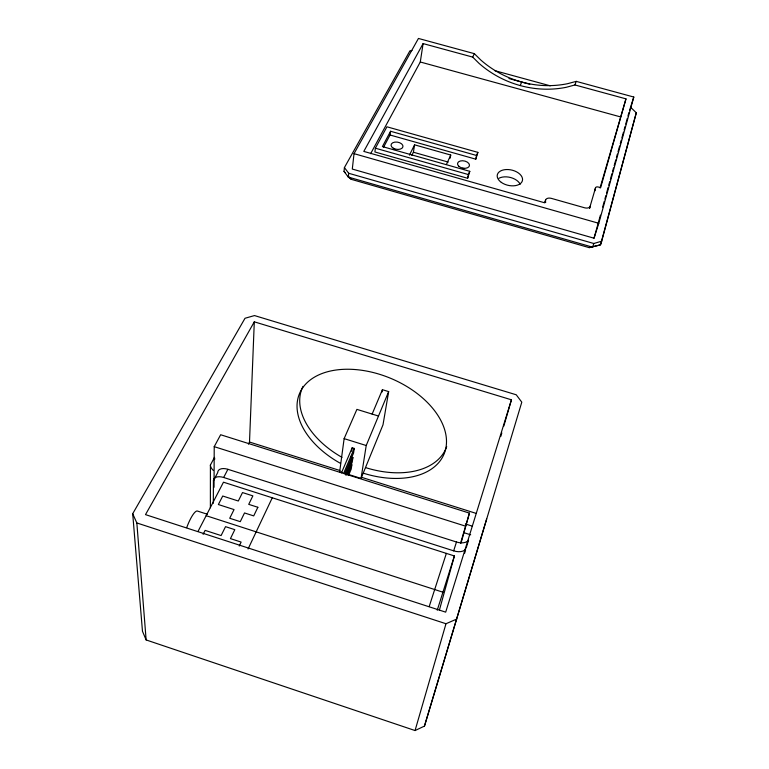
<?xml version="1.0" encoding="UTF-8"?>
<svg xmlns="http://www.w3.org/2000/svg" width="769" height="769" viewBox="0 0 769 769"><rect width="100%" height="100%" fill="white"/><g stroke="black" fill="none" stroke-linecap="round" stroke-linejoin="round"><path stroke-width="1.15" d="M210.379 507.742L210.408 465.034L214.493 457.392A10.314 5.854 26.3 0 0 214.811 459.122M213.33 503.291L213.417 480.75L217.694 472.618A10.843 6.075 26 0 1 227.903 469.311L456.478 542.01A11.218 6.517 18.8 0 0 468.34 540.309M214.032 487.306L214.224 446.664L220.645 434.745L469.446 513.115L461.102 542.856M248.416 444.155L249.502 442.04L254.299 321.827L511.433 399.803L503.81 426.084M631.282 107.939L636.299 112.783L601.694 241.178L600.502 244.84L589.169 247.628L351.327 179.35L348.28 177.072L344.022 171.362L344.416 167.565L409.896 50.879L411.982 50.475M344.416 167.565L348.703 173.275L348.28 177.072L592.62 247.176L593.793 243.504L601.694 241.178M354.028 153.656L352.298 169.065L594.024 238.207L598.791 223.298L633.791 97.038L576.212 81.37L567.637 83.686A95.048 87.157 25.2 0 1 480.788 60.02L474.348 53.657L418.442 38.45L354.028 153.656L598.791 223.298M375.387 148.196L374.907 151.964L467.639 178.283L469.782 171.324L382.404 146.581L390.565 131.268L476.559 155.473L477.885 152.368L386.932 126.798L375.387 148.196L468.398 174.563L469.782 171.324M378.492 416.039L356.903 409.377L344.127 438.628L339.687 471.685L341.936 472.397M383.529 147.273L390.046 135.008L390.565 131.268M351.673 451.24L352.173 447.779L354.23 448.423L353.567 453.028L344.8 473.704M350.847 456.959L352.894 457.593L352.24 462.121L346.742 475.146M370.639 153.704L420.287 61.991L423.104 43.593L472.695 57.098L479.164 63.481A95.462 87.32 25.1 0 0 566.349 87.272L574.962 84.955L625.976 98.855L600.618 187.684L598.292 187.021A2.422 1.451 15.5 0 0 595.552 187.761L594.514 191.135A2.413 1.451 15.5 0 1 594.85 190.645M348.674 474.521L361.046 478.414L366.217 445.52L388.662 391.604L382.433 389.7L372.138 414.068M411.867 155.328L413.405 152.224L414.578 144.832L450.73 155.03L450.144 158.183M382.049 391.988L382.433 389.7M388.662 391.604L383 424.815L361.046 478.414M467.639 178.283L468.398 174.563M390.046 135.008L475.79 159.173L476.559 155.473M477.885 152.368L475.79 159.173M545.048 202.18L545.663 199.902A4.931 3.038 14.3 0 1 551.363 198.373L584.584 207.784A4.931 3.018 15.4 0 0 590.188 206.236L589.487 208.486L595.552 187.761M439.464 609.865L454.392 555.958L223.471 482.192L198.094 531.273M594.024 238.207L600.426 215.157M602.665 207.092L604.271 201.334M604.905 199.027L605.866 195.566M606.51 193.259L608.106 187.501M608.75 185.194L609.711 181.744M610.346 179.437L611.951 173.669M612.595 171.372L613.547 167.911M614.191 165.604L615.796 159.846M616.43 157.539L617.392 154.079M618.036 151.781L619.631 146.014M620.275 143.707L621.237 140.256M621.871 137.949L623.476 132.181M624.111 129.884L625.072 126.424M625.716 124.117L627.312 118.359M627.956 116.052L628.917 112.591M460.506 543.404L469.446 513.115M600.06 187.934L625.976 98.855M464.659 553.219L465.553 550.114M415.058 730.55L424.459 726.099L521.795 402.168L516.249 394.785L254.51 315.569L245.023 318.26L132.701 513.73L142.476 631.291L146.139 639.943L415.058 730.55L445.982 623.736L456.651 619.093M500.83 436.369L501.821 432.937M424.459 726.099L486.69 518.873M511.433 399.803L445.684 612.153L145.495 514.624L254.299 321.827M466.149 548.037L468.552 540.261M437.244 610.211L454.392 555.958M629.59 110.332L633.791 97.038M213.417 480.75A10.91 6.046 25.9 0 1 223.664 477.482L453.672 550.844L456.478 542.01M636.299 112.783L600.502 244.84L589.169 247.628M429.179 606.597L446.356 553.392M545.663 199.902L544.683 202.795L363.795 151.406L423.104 43.593M574.962 84.955L576.212 81.37M520.238 85.57L521.69 82.033M348.492 475.53L351.231 469.032L351.885 464.572L347.761 474.338M345.541 474.982L352.894 457.593M343.589 473.473L354.23 448.423M341.484 472.81L352.173 447.779M446.443 164.46L450.73 155.03M248.07 548.989L272.274 497.783M239.226 546.057L241.13 542.078L230.44 538.608L234.814 529.668L225.538 526.659L221.097 535.57L205.121 530.389L203.112 534.311M472.695 57.098L474.348 53.657M409.416 155.155L414.578 144.832M223.664 477.482L227.903 469.311M494.727 70.642L550.277 85.82M508.943 78.544L529.783 84.244M420.287 61.991L620.381 116.859M413.405 152.224L448.231 162.076M348.703 173.275L593.793 243.504M344.127 438.628L366.217 445.52M249.502 442.04L339.869 470.493M361.603 477.328L476.001 513.346M465.351 523.958L472.137 526.102M214.224 446.664L465.351 526.102M463.861 532.667L470.686 534.83M207.38 514.259L197.614 511.106A19.734 4.547 -70.3 0 0 186.704 527.63M206.15 515.691L442.934 592.207M132.701 513.73L136.844 522.958L445.982 623.736M344.022 171.362L345.483 172.967M349.136 176.957L351.327 179.35M136.844 522.958L146.139 639.943M498.937 178.264A12.813 7.863 12.7 0 1 520.161 184.262M462.669 168.257A6.027 3.691 11.1 0 1 464.178 168.671M393.766 149.532A5.989 3.643 8.8 0 1 395.266 149.455M545.154 202.612A4.922 3.038 14.3 0 1 545.855 202.055M446.702 446.597A77.967 49.351 22.7 0 1 365.65 467.629M341.984 457.353A77.967 49.351 22.7 0 1 302.996 386.374M340.542 463.399A78.332 49.283 22.7 0 1 322.355 373.407A78.332 49.283 22.7 0 1 443.05 425.17A78.332 49.283 22.7 0 1 363.372 473.195M465.591 549.191A11.295 6.498 18.8 0 1 453.672 550.844M213.215 470.34A10.382 5.835 26.3 0 1 210.408 465.034M257.855 507.28L253.712 515.903L244.523 512.952L240.264 521.661L229.72 518.258L234.045 509.578L218.367 504.531L222.722 496.015L238.303 501.013L242.514 492.564L252.866 495.87L248.723 504.349L257.855 507.28M501.301 182.378A12.89 7.853 12.7 0 0 522.266 181.128A12.89 7.853 12.7 0 0 506.031 169.555A12.89 7.853 12.7 0 0 501.301 182.378M393.305 148.244A6.027 3.634 8.8 0 0 402.927 146.841A6.027 3.634 8.8 0 0 394.795 142.121A6.027 3.634 8.8 0 0 393.305 148.244M458.862 166.315A6.056 3.682 11.1 0 0 469.1 166.537A6.056 3.682 11.1 0 0 462.553 160.74A6.056 3.682 11.1 0 0 458.862 166.315"/></g></svg>
